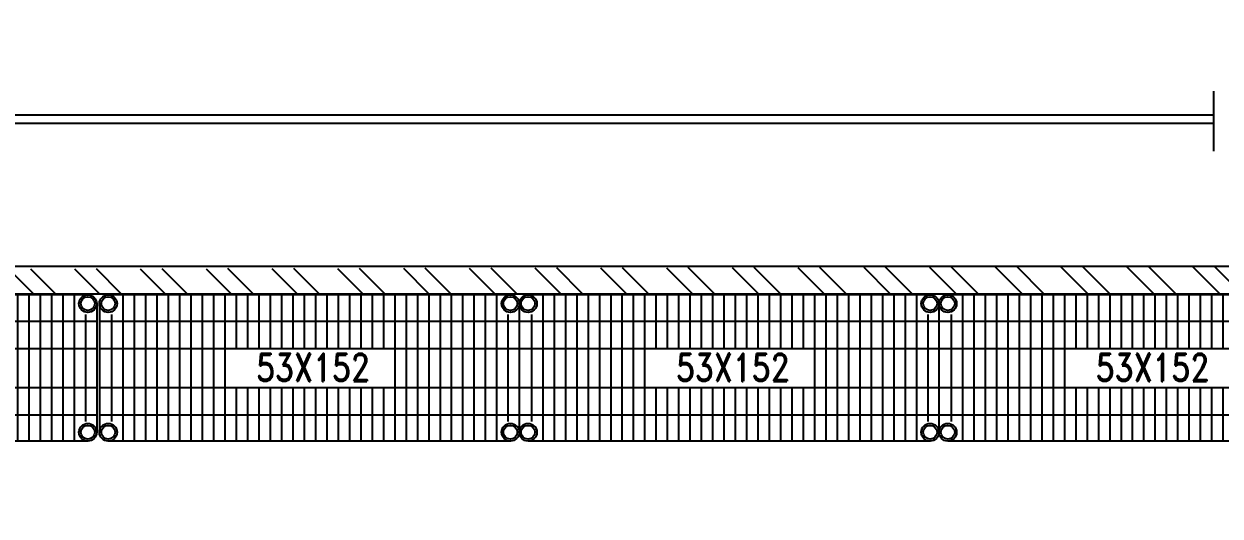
# Model space of a CAD drawing. Header units: millimetres. Extents: x 322668 to 332469, y 13187 to 20117.
# Drawn here: x 327930.6 to 328363.7, y 15575.5 to 15753.7 of the extents above; entities that cross this region are included whole.
import ezdxf

# ---------------------------------------------------------------- set-up
doc = ezdxf.new("R2010")
doc.units = ezdxf.units.MM
doc.header["$LTSCALE"] = 50
doc.header["$MEASUREMENT"] = 0
doc.header["$PDMODE"] = 3
doc.header["$PDSIZE"] = -0.5
doc.layers.get('0').update_dxf_attribs({"linetype": 'CONTINUOUS'})
doc.layers.get('DEFPOINTS').update_dxf_attribs({"linetype": 'CONTINUOUS'})
for name, color, linetype in [('alüminyum', 30, 'CONTINUOUS'), ('MIM_DUVAR', 4, 'CONTINUOUS'), ('MIM_OLCU-DIS', 1, 'CONTINUOUS'), ('MIM_TARAMA', 8, 'CONTINUOUS')]:
    doc.layers.add(name, color=color, linetype=linetype)
doc.layers.add('continious2', color=253, linetype='CONTINUOUS', lineweight=25)
doc.layers.add('GRC-Ekipman', color=4, linetype='CONTINUOUS', lineweight=25)
doc.styles.add('OLCU', font='TSIMPLEX.SHX', dxfattribs={"width": 0.7})
doc.styles.add('style1', font='romand.shx')
doc.dimstyles.new('200-OLCU-DIŞ', dxfattribs={"dimtxt": 30, "dimasz": 10, "dimexe": 0, "dimexo": 0, "dimgap": 10, "dimtad": 1, "dimdec": 1, "dimdsep": 46, "dimtxsty": 'OLCU', "dimblk1": 'DOT', "dimblk2": 'DOT', "dimsah": 1, "dimcen": 0, "dimclrd": 7, "dimclre": 7, "dimclrt": 4, "dimadec": 0, "dimazin": 0, "dimtfac": 1, "dimtdec": 1, "dimtix": 1, "dimtmove": 2, "dimatfit": 3, "dimldrblk": 'DOT', "dimfxl": 0, "dimtolj": 1, "dimarcsym": 0})

# ---------------------------------------------------------------- blocks, each defined once
blk = doc.blocks.new('_DOT')
at = {"color": 0, "linetype": 'ByBlock'}
blk.add_line((-0.5, 0), (-1, 0), dxfattribs=at)
at = {"color": 0, "linetype": 'ByBlock', "const_width": 0.5}
blk.add_lwpolyline([(-0.25, 0, 1), (0.25, 0, 1)], format="xyb", close=True, dxfattribs=at)
blk = doc.blocks.new('*D159')
at = {"layer": 'DEFPOINTS', "color": 0}
for p in [(329577.75, 18407.96, -57.5), (327588.54, 14893), (330092.59, 14893)]:
    blk.add_point(p, dxfattribs=at)
at = {"layer": 'MIM_OLCU-DIS', "color": 7, "lineweight": -2}
for p, q in [((330052.83, 18407.96), (330092.59, 18407.96)), ((330092.59, 18397.96), (330092.59, 14903)), ((330052.59, 14893), (330092.59, 14893))]:
    blk.add_line(p, q, dxfattribs=at)
at = {"layer": 'MIM_OLCU-DIS', "color": 7, "lineweight": -2, "xscale": 10, "yscale": 10, "zscale": 10}
for p, rotation in [((330092.59, 18407.96), 90), ((330092.59, 14893), 270)]:
    blk.add_blockref('_DOT', p, dxfattribs=dict(at, rotation=rotation))
at = {"layer": 'MIM_OLCU-DIS', "color": 4, "insert": (330067.59, 16650.48), "char_height": 30, "attachment_point": 5, "rotation": 90, "style": 'OLCU'}
blk.add_mtext('\\A1;3515', dxfattribs=at)
blk = doc.blocks.new('A$C348D1555')
for p, q in [((148.8, 53), (3.2, 53)), ((0, 49.79), (0, 3.2)), ((152, 49.79), (152, 3.2)), ((148.8, 0), (3.2, 0))]:
    blk.add_line(p, q)
for centre in [(3.2, 49.8), (148.8, 49.8), (3.2, 3.2), (148.8, 3.2)]:
    blk.add_circle(centre, 3.2)
at = {"layer": 'continious2'}
for p, q in [((8.53, 53), (8.53, 0)), ((12.63, 53), (12.63, 0)), ((16.73, 53), (16.73, 0)), ((20.83, 53), (20.83, 0)), ((24.93, 53), (24.93, 0)), ((29.03, 53), (29.03, 0)), ((33.13, 53), (33.13, 0)), ((37.23, 53), (37.23, 0)), ((41.33, 53), (41.33, 0)), ((45.43, 53), (45.43, 0)), ((49.53, 53), (49.53, 33.58)), ((53.63, 53), (53.63, 33.58)), ((57.73, 53), (57.73, 33.58)), ((61.83, 53), (61.83, 33.58)), ((65.93, 53), (65.93, 33.58)), ((70.03, 53), (70.03, 33.58)), ((74.13, 53), (74.13, 33.58)), ((78.23, 53), (78.23, 33.58)), ((82.33, 53), (82.33, 33.58)), ((86.43, 53), (86.43, 33.58)), ((90.53, 53), (90.53, 33.58)), ((94.63, 53), (94.63, 33.58)), ((98.73, 53), (98.73, 33.58)), ((102.83, 53), (102.83, 33.58)), ((106.93, 53), (106.93, 0)), ((111.03, 53), (111.03, 0)), ((115.13, 53), (115.13, 0)), ((119.23, 53), (119.23, 0)), ((123.33, 53), (123.33, 0)), ((127.43, 53), (127.43, 0)), ((131.53, 53), (131.53, 0)), ((135.63, 53), (135.63, 0)), ((139.73, 53), (139.73, 0)), ((143.83, 53), (143.83, 0)), ((0, 43.43), (152, 43.43)), ((4.43, 45.91), (4.43, 7.09)), ((147.93, 45.91), (147.93, 7.09)), ((0, 33.58), (152, 33.58)), ((0, 19.41), (152, 19.41)), ((49.53, 19.41), (49.53, 0)), ((53.63, 19.41), (53.63, 0)), ((57.73, 19.41), (57.73, 0)), ((61.83, 19.41), (61.83, 0)), ((65.93, 19.41), (65.93, 0)), ((70.03, 19.41), (70.03, 0)), ((74.13, 19.41), (74.13, 0)), ((78.23, 19.41), (78.23, 0)), ((82.33, 19.41), (82.33, 0)), ((86.43, 19.41), (86.43, 0)), ((90.53, 19.41), (90.53, 0)), ((94.63, 19.41), (94.63, 0)), ((98.73, 19.41), (98.73, 0)), ((102.83, 19.41), (102.83, 0)), ((0, 9.57), (152, 9.57))]:
    blk.add_line(p, q, dxfattribs=at)
for centre in [(3.2, 49.8), (148.8, 49.8), (3.2, 3.2), (148.8, 3.2)]:
    blk.add_circle(centre, 2.5, dxfattribs=at)
at = {"style": 'style1', "width": 0.8}
blk.add_text('53X152', height=10, dxfattribs=at).set_placement((56.77, 21.68))

msp = doc.modelspace()

# ---------------------------------------------------------------- hatches: boundary and pattern name
at = {"layer": 'MIM_TARAMA'}
h = msp.add_hatch(dxfattribs=at)
h.set_pattern_fill('ANSI32', color=256, scale=45, angle=270)
h.set_pattern_definition([(315, (-29775.514, 5926.281), (11.9324269, 11.9324269), []), (315, (-29775.514, 5918.326), (11.9324269, 11.9324269), [])])
h.paths.add_polyline_path([(327628.11, 15613.7), (327628.34, 15655.98), (328415.14, 15655.98), (328415.14, 15665.98), (327608.14, 15664.22), (327608.14, 15613.7)])

# ---------------------------------------------------------------- linework, layer by layer
at = {"layer": 'alüminyum'}
for p, q in [((328361.2, 15720.67, -270), (327625.9, 15720.67, -270)), ((328361.2, 15720.67, -270), (327625.9, 15720.67, -270)), ((328361.2, 15717.67, -270), (327625.9, 15717.67, -270)), ((328361.2, 15717.67, -270), (327625.9, 15717.67, -270))]:
    msp.add_line(p, q, dxfattribs=at)
at = {"layer": 'MIM_DUVAR'}
for p, q in [((328361.35, 15729.36, -270), (328361.35, 15707.69, -270)), ((328361.35, 15729.36, -270), (328361.35, 15707.69, -270)), ((327628.34, 15665.98, -350), (328415.14, 15665.98, -15.56)), ((327628.34, 15655.98, -350), (328415.14, 15655.98, -15.56))]:
    msp.add_line(p, q, dxfattribs=at)

# ---------------------------------------------------------------- block references
at = {"layer": 'GRC-Ekipman'}
for p in [(327804.9, 15602.62), (327957.9, 15602.62), (328109.9, 15602.62), (328261.9, 15602.62)]:
    msp.add_blockref('A$C348D1555', p, dxfattribs=at)

# ---------------------------------------------------------------- dimensions: what is measured, and where the dimension line sits
at = {"layer": 'MIM_OLCU-DIS', "color": 22}
dim = msp.add_linear_dim(base=(330092.59, 14893), p1=(329577.75, 18407.96, -57.5), p2=(327588.54, 14893), angle=270, dimstyle='200-OLCU-DIŞ', dxfattribs=at)
dim.commit()
dim.dimension.update_dxf_attribs({"geometry": '*D159', "text_midpoint": (330067.59, 16650.48)})

doc.saveas('drawing.dxf')
